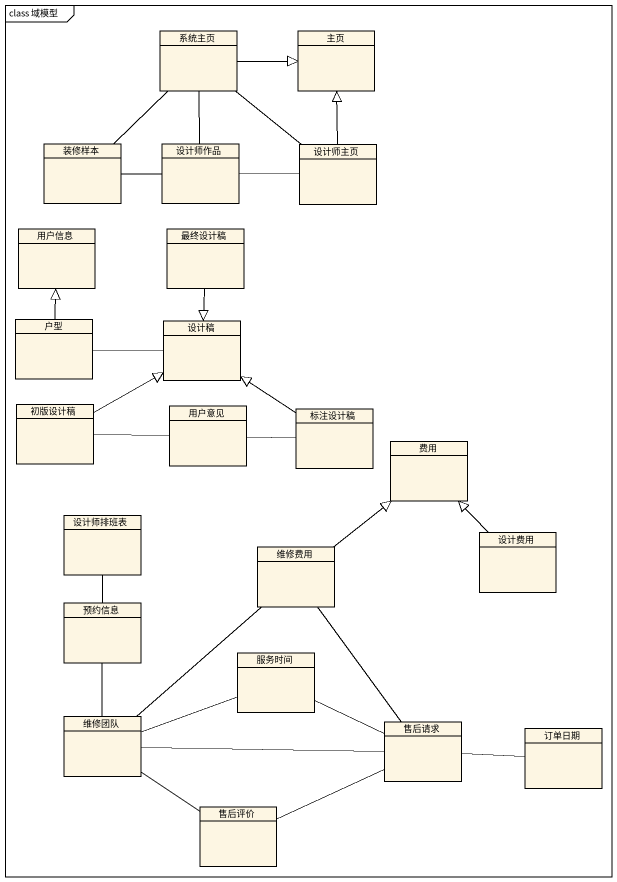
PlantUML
@startuml
mainframe class 域模型
hide circle
hide empty members
class 系统主页
class 主页
class 装修样本
class 设计师作品
class 设计师主页
class 用户信息
class 最终设计稿
class 户型
class 设计稿
class 初版设计稿
class 用户意见
class 标注设计稿
class 费用
class 设计师排班表
class 设计费用
class 维修费用
class 预约信息
class 服务时间
class 维修团队
class 售后请求
class 订单日期
class 售后评价
系统主页 -right-|> 主页
系统主页 -- 装修样本
系统主页 -- 设计师主页
装修样本 -right- 设计师作品
设计师作品 -up- 系统主页
设计师主页 -up-|> 主页
设计师主页 -left- 设计师作品
最终设计稿 --|> 设计稿
户型 -up-|> 用户信息
户型 -right- 设计稿
初版设计稿 -right-|> 设计稿
用户意见 -left- 初版设计稿
用户意见 -right- 标注设计稿
标注设计稿 -up-|> 设计稿
设计师排班表 -- 预约信息
设计费用 -up-|> 费用
维修费用 -up-|> 费用
服务时间 -left- 维修团队
维修团队 -up- 维修费用
维修团队 -up- 预约信息
维修团队 -right- 售后请求
售后请求 -up- 维修费用
售后请求 -left- 服务时间
订单日期 -left- 售后请求
售后评价 -up- 维修团队
售后评价 -right- 售后请求
@enduml
